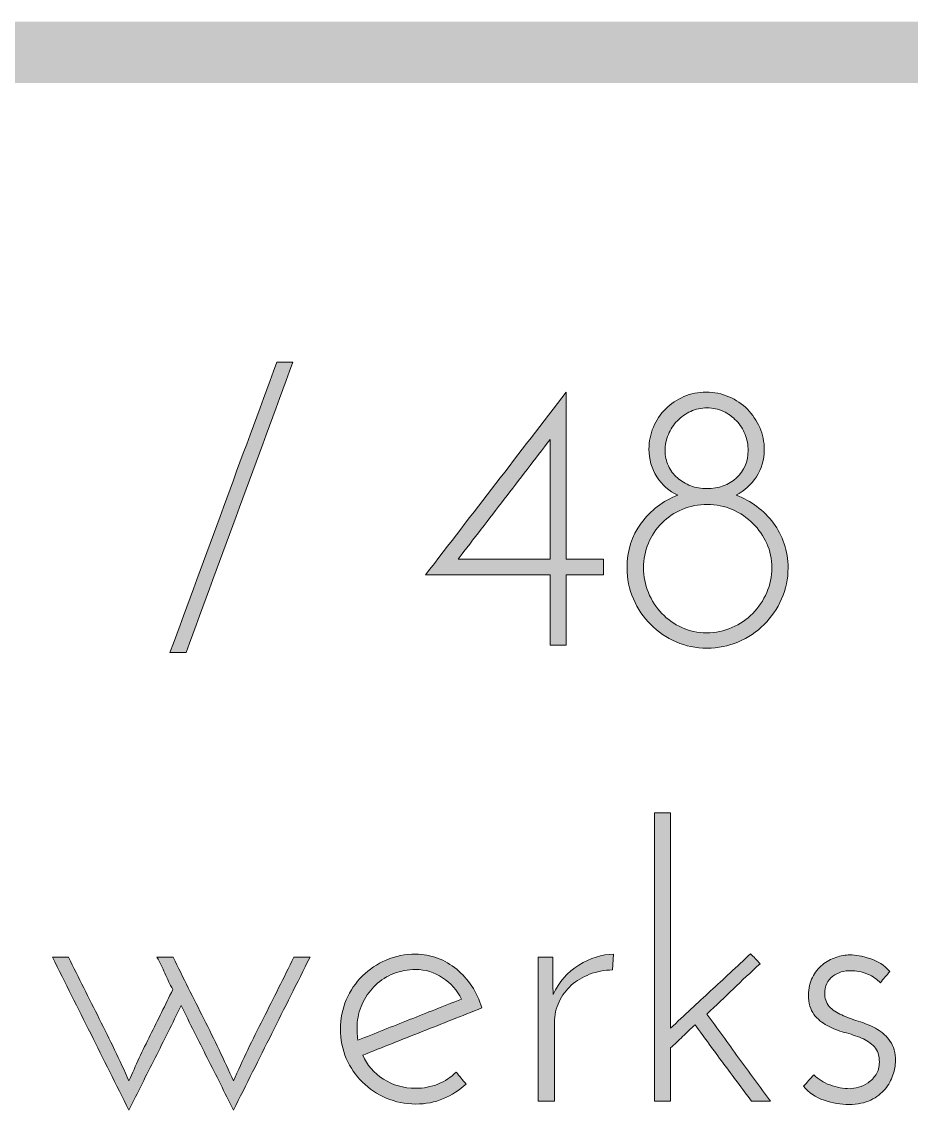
# Model space of a CAD drawing. Header units: centimetres. Extents: x -147 to 196535, y -264 to 83836.
# Drawn here: x 192353 to 193261, y 779 to 1890 of the extents above; entities that cross this region are included whole.
import ezdxf

# ---------------------------------------------------------------- set-up
doc = ezdxf.new("R2010")
doc.units = ezdxf.units.CM
doc.header["$LTSCALE"] = 20
doc.layers.add('VBW.LAYOUT', color=3, linetype='Continuous')

# ---------------------------------------------------------------- blocks, each defined once
blk = doc.blocks.new('logo')
at = {"true_color": 0xb3c3ce}
h = blk.add_hatch(color=9, dxfattribs=at)
h.dxf.hatch_style = 2
h.paths.add_polyline_path([(-606.8, 1591.7), (-5179.8, 1591.7), (-5179.8, 1654.4), (-606.8, 1654.4)])
at = {"true_color": 0x1c1c1b}
h = blk.add_hatch(color=250, dxfattribs=at)
h.dxf.hatch_style = 2
edge = h.paths.add_edge_path()
edge.add_spline(control_points=[(-3531.1, 1010.3), (-3512.8, 1060), (-3494.6, 1109.4), (-3476.6, 1158.5), (-3458.5, 1207.6), (-3440.3, 1257), (-3422, 1306.8), (-3422, 1306.8), (-3405.5, 1306.8), (-3405.5, 1306.8), (-3423.8, 1257), (-3442, 1207.6), (-3460.1, 1158.5), (-3478.1, 1109.4), (-3496.3, 1060), (-3514.7, 1010.3), (-3514.7, 1010.3), (-3531.1, 1010.3), (-3531.1, 1010.3)], knot_values=[0, 0, 0, 0, 1, 1, 1, 2, 2, 2, 3, 3, 3, 4, 4, 4, 5, 5, 5, 6, 6, 6, 6], degree=3, periodic=0)
h = blk.add_hatch(color=250, dxfattribs=at)
h.dxf.hatch_style = 2
edge = h.paths.add_edge_path()
edge.add_spline(control_points=[(-3270.1, 1089.6), (-3246, 1120.8), (-3222, 1151.9), (-3198.2, 1182.9), (-3174.4, 1213.9), (-3150.4, 1245), (-3126.3, 1276.1), (-3126.3, 1276.1), (-3126.3, 1105.7), (-3126.3, 1105.7), (-3126.3, 1105.7), (-3088.3, 1105.7), (-3088.3, 1105.7), (-3088.3, 1105.7), (-3088.3, 1089.6), (-3088.3, 1089.6), (-3088.3, 1089.6), (-3126.3, 1089.6), (-3126.3, 1089.6), (-3126.3, 1089.6), (-3126.3, 1017.8), (-3126.3, 1017.8), (-3126.3, 1017.8), (-3142.8, 1017.8), (-3142.8, 1017.8), (-3142.8, 1017.8), (-3142.8, 1089.6), (-3142.8, 1089.6), (-3142.8, 1089.6), (-3270.1, 1089.6), (-3270.1, 1089.6)], knot_values=[0, 0, 0, 0, 1, 1, 1, 2, 2, 2, 3, 3, 3, 4, 4, 4, 5, 5, 5, 6, 6, 6, 7, 7, 7, 8, 8, 8, 9, 9, 9, 10, 10, 10, 10], degree=3, periodic=0)
edge = h.paths.add_edge_path()
edge.add_spline(control_points=[(-3142.8, 1227.8), (-3158.5, 1207.4), (-3174.2, 1187.1), (-3189.7, 1166.8), (-3205.3, 1146.5), (-3221, 1126.1), (-3236.7, 1105.7), (-3236.7, 1105.7), (-3142.8, 1105.7), (-3142.8, 1105.7), (-3142.8, 1105.7), (-3142.8, 1227.8), (-3142.8, 1227.8)], knot_values=[0, 0, 0, 0, 1, 1, 1, 2, 2, 2, 3, 3, 3, 4, 4, 4, 4], degree=3, periodic=0)
h = blk.add_hatch(color=250, dxfattribs=at)
h.dxf.hatch_style = 2
edge = h.paths.add_edge_path()
edge.add_spline(control_points=[(-3064.3, 1096.7), (-3064.3, 1114), (-3059.5, 1129.2), (-3049.8, 1142.4), (-3040.1, 1155.6), (-3027.6, 1165.2), (-3012.5, 1170.9), (-3021.4, 1175.1), (-3028.5, 1181.4), (-3033.9, 1189.7), (-3039.2, 1198.1), (-3041.9, 1207.5), (-3041.9, 1218), (-3041.9, 1225.9), (-3040.4, 1233.3), (-3037.4, 1240.4), (-3034.4, 1247.5), (-3030.2, 1253.7), (-3024.8, 1259.1), (-3019.5, 1264.4), (-3013.3, 1268.6), (-3006.2, 1271.6), (-2999.1, 1274.6), (-2991.5, 1276.1), (-2983.4, 1276.1), (-2975.3, 1276.1), (-2967.6, 1274.6), (-2960.2, 1271.4), (-2952.9, 1268.3), (-2946.6, 1264), (-2941.4, 1258.7), (-2936.2, 1253.3), (-2932, 1247.1), (-2928.8, 1240), (-2925.7, 1232.9), (-2924.1, 1225.3), (-2924.1, 1217.2), (-2924.1, 1207), (-2926.8, 1197.9), (-2932.2, 1189.7), (-2937.5, 1181.6), (-2944.4, 1175.4), (-2952.8, 1170.9), (-2945.2, 1168), (-2938.1, 1164.2), (-2931.6, 1159.3), (-2925.1, 1154.5), (-2919.4, 1148.8), (-2914.7, 1142.4), (-2910, 1136), (-2906.3, 1128.9), (-2903.7, 1121.2), (-2901.1, 1113.5), (-2899.8, 1105.3), (-2899.8, 1096.7), (-2899.8, 1085.4), (-2902, 1074.8), (-2906.4, 1064.9), (-2910.9, 1054.9), (-2916.9, 1046.2), (-2924.3, 1038.8), (-2931.8, 1031.3), (-2940.5, 1025.4), (-2950.6, 1021.1), (-2960.7, 1016.8), (-2971.4, 1014.6), (-2982.6, 1014.6), (-2993.9, 1014.6), (-3004.4, 1016.8), (-3014.2, 1021.1), (-3024, 1025.4), (-3032.7, 1031.3), (-3040.1, 1038.8), (-3047.6, 1046.2), (-3053.5, 1054.9), (-3057.8, 1064.9), (-3062.1, 1074.8), (-3064.3, 1085.4), (-3064.3, 1096.7)], knot_values=[0, 0, 0, 0, 1, 1, 1, 2, 2, 2, 3, 3, 3, 4, 4, 4, 5, 5, 5, 6, 6, 6, 7, 7, 7, 8, 8, 8, 9, 9, 9, 10, 10, 10, 11, 11, 11, 12, 12, 12, 13, 13, 13, 14, 14, 14, 15, 15, 15, 16, 16, 16, 17, 17, 17, 18, 18, 18, 19, 19, 19, 20, 20, 20, 21, 21, 21, 22, 22, 22, 23, 23, 23, 24, 24, 24, 25, 25, 25, 26, 26, 26, 26], degree=3, periodic=0)
edge = h.paths.add_edge_path()
edge.add_spline(control_points=[(-3047.4, 1096.7), (-3047.4, 1087.8), (-3045.8, 1079.4), (-3042.5, 1071.4), (-3039.2, 1063.4), (-3034.7, 1056.3), (-3028.7, 1050.2), (-3022.9, 1044), (-3016.1, 1039.2), (-3008.3, 1035.7), (-3000.6, 1032.1), (-2992.2, 1030.3), (-2983, 1030.3), (-2973.9, 1030.3), (-2965.2, 1032.1), (-2957.1, 1035.7), (-2949, 1039.2), (-2941.9, 1044), (-2935.9, 1050.2), (-2929.9, 1056.3), (-2925.1, 1063.4), (-2921.6, 1071.4), (-2918, 1079.4), (-2916.3, 1087.8), (-2916.3, 1096.7), (-2916.3, 1105.6), (-2918, 1113.9), (-2921.6, 1121.6), (-2925.1, 1129.3), (-2929.8, 1136.1), (-2935.7, 1142), (-2941.6, 1147.9), (-2948.6, 1152.7), (-2956.7, 1156.2), (-2964.8, 1159.7), (-2973.3, 1161.5), (-2982.2, 1161.5), (-2991.4, 1161.5), (-3000, 1159.8), (-3008, 1156.4), (-3015.9, 1153), (-3022.9, 1148.3), (-3028.7, 1142.4), (-3034.7, 1136.5), (-3039.2, 1129.7), (-3042.5, 1121.8), (-3045.8, 1114), (-3047.4, 1105.6), (-3047.4, 1096.7)], knot_values=[0, 0, 0, 0, 1, 1, 1, 2, 2, 2, 3, 3, 3, 4, 4, 4, 5, 5, 5, 6, 6, 6, 7, 7, 7, 8, 8, 8, 9, 9, 9, 10, 10, 10, 11, 11, 11, 12, 12, 12, 13, 13, 13, 14, 14, 14, 15, 15, 15, 16, 16, 16, 16], degree=3, periodic=0)
edge = h.paths.add_edge_path()
edge.add_spline(control_points=[(-3025.4, 1216.4), (-3025.4, 1211), (-3024.3, 1205.8), (-3022.1, 1200.9), (-3019.9, 1196.1), (-3016.8, 1192), (-3012.9, 1188.6), (-3008.9, 1185.2), (-3004.4, 1182.5), (-2999.3, 1180.5), (-2994.2, 1178.6), (-2988.6, 1177.6), (-2982.6, 1177.6), (-2970.6, 1177.6), (-2960.6, 1181.2), (-2952.6, 1188.6), (-2944.6, 1195.9), (-2940.6, 1205.2), (-2940.6, 1216.4), (-2940.6, 1222.2), (-2941.7, 1227.7), (-2943.7, 1232.9), (-2945.8, 1238.2), (-2948.8, 1242.8), (-2952.6, 1246.9), (-2956.4, 1250.9), (-2960.8, 1254.1), (-2965.9, 1256.5), (-2971, 1258.8), (-2976.6, 1260), (-2982.6, 1260), (-2988.6, 1260), (-2994.2, 1258.8), (-2999.3, 1256.5), (-3004.4, 1254.1), (-3008.9, 1250.9), (-3012.9, 1246.9), (-3016.8, 1242.8), (-3019.9, 1238.2), (-3022.1, 1232.9), (-3024.3, 1227.7), (-3025.4, 1222.2), (-3025.4, 1216.4)], knot_values=[0, 0, 0, 0, 1, 1, 1, 2, 2, 2, 3, 3, 3, 4, 4, 4, 5, 5, 5, 6, 6, 6, 7, 7, 7, 8, 8, 8, 9, 9, 9, 10, 10, 10, 11, 11, 11, 12, 12, 12, 13, 13, 13, 14, 14, 14, 14], degree=3, periodic=0)
h = blk.add_hatch(color=250, dxfattribs=at)
h.dxf.hatch_style = 2
edge = h.paths.add_edge_path()
edge.add_spline(control_points=[(-2938.2, 702.6), (-2936.6, 701.1), (-2935, 699.4), (-2933.3, 697.7), (-2931.6, 696), (-2929.9, 694.2), (-2928.4, 692.4), (-2938, 683.5), (-2947.2, 675), (-2955.7, 666.7), (-2964.2, 658.5), (-2973.2, 649.9), (-2982.9, 641), (-2971.9, 626.1), (-2961.1, 611.2), (-2950.4, 596.4), (-2939.6, 581.6), (-2928.8, 566.8), (-2917.8, 551.9), (-2917.8, 551.9), (-2937, 551.9), (-2937, 551.9), (-2946.7, 564.9), (-2956.4, 578), (-2966.1, 590.9), (-2975.7, 603.9), (-2985.3, 616.9), (-2994.7, 630), (-2999.2, 626.1), (-3003.4, 622.1), (-3007.5, 618), (-3011.6, 613.9), (-3015.7, 610.1), (-3019.8, 606.4), (-3019.8, 606.4), (-3019.8, 551.9), (-3019.8, 551.9), (-3019.8, 551.9), (-3036.3, 551.9), (-3036.3, 551.9), (-3036.3, 551.9), (-3036.3, 846.4), (-3036.3, 846.4), (-3036.3, 846.4), (-3019.8, 846.4), (-3019.8, 846.4), (-3019.8, 846.4), (-3019.8, 626.5), (-3019.8, 626.5), (-3005.7, 639.8), (-2992.1, 652.5), (-2979, 664.6), (-2965.9, 676.6), (-2952.3, 689.3), (-2938.2, 702.6)], knot_values=[0, 0, 0, 0, 1, 1, 1, 2, 2, 2, 3, 3, 3, 4, 4, 4, 5, 5, 5, 6, 6, 6, 7, 7, 7, 8, 8, 8, 9, 9, 9, 10, 10, 10, 11, 11, 11, 12, 12, 12, 13, 13, 13, 14, 14, 14, 15, 15, 15, 16, 16, 16, 17, 17, 17, 18, 18, 18, 18], degree=3, periodic=0)
h = blk.add_hatch(color=250, dxfattribs=at)
h.dxf.hatch_style = 2
edge = h.paths.add_edge_path()
edge.add_spline(control_points=[(-3212.6, 647.3), (-3233, 639.1), (-3253.3, 631.1), (-3273.5, 623.1), (-3293.7, 615.1), (-3313.9, 607.1), (-3334.3, 599), (-3329.9, 589), (-3322.8, 580.9), (-3313.1, 574.6), (-3303.5, 568.3), (-3292.5, 565.2), (-3280.2, 565.2), (-3272, 565.2), (-3264.5, 566.6), (-3257.4, 569.5), (-3250.3, 572.4), (-3244.2, 576.5), (-3238.9, 581.7), (-3237.1, 579.6), (-3235.4, 577.6), (-3233.8, 575.6), (-3232.2, 573.6), (-3230.6, 571.6), (-3228.7, 569.5), (-3235.5, 563.3), (-3243.2, 558.3), (-3251.9, 554.6), (-3260.5, 550.9), (-3269.9, 549.1), (-3280.2, 549.1), (-3290.9, 549.1), (-3300.9, 551.2), (-3310.2, 555.2), (-3319.5, 559.3), (-3327.6, 564.7), (-3334.6, 571.5), (-3341.5, 578.3), (-3347, 586.4), (-3351, 595.6), (-3355.1, 604.9), (-3357.1, 614.9), (-3357.1, 625.7), (-3357.1, 636.2), (-3355.1, 646.1), (-3351, 655.5), (-3347, 665), (-3341.5, 673), (-3334.6, 679.9), (-3327.6, 686.7), (-3319.5, 692.1), (-3310.2, 696.2), (-3300.9, 700.2), (-3290.9, 702.2), (-3280.2, 702.2), (-3272.3, 702.2), (-3264.9, 700.9), (-3257.8, 698.1), (-3250.7, 695.4), (-3244.2, 691.6), (-3238.3, 686.7), (-3232.5, 681.9), (-3227.3, 676.1), (-3222.8, 669.5), (-3218.4, 662.8), (-3215, 655.4), (-3212.6, 647.3)], knot_values=[0, 0, 0, 0, 1, 1, 1, 2, 2, 2, 3, 3, 3, 4, 4, 4, 5, 5, 5, 6, 6, 6, 7, 7, 7, 8, 8, 8, 9, 9, 9, 10, 10, 10, 11, 11, 11, 12, 12, 12, 13, 13, 13, 14, 14, 14, 15, 15, 15, 16, 16, 16, 17, 17, 17, 18, 18, 18, 19, 19, 19, 20, 20, 20, 21, 21, 21, 22, 22, 22, 22], degree=3, periodic=0)
edge = h.paths.add_edge_path()
edge.add_spline(control_points=[(-3280.2, 686.5), (-3288, 686.5), (-3295.5, 685.2), (-3302.5, 682.4), (-3309.6, 679.7), (-3315.8, 675.8), (-3321, 670.8), (-3326.2, 665.8), (-3330.5, 660.1), (-3333.8, 653.6), (-3337, 647), (-3339.1, 639.9), (-3339.8, 632.3), (-3340.1, 629.2), (-3340.2, 626.1), (-3340, 623.1), (-3339.9, 620.1), (-3339.6, 617.2), (-3339.1, 614.3), (-3321.5, 621.3), (-3304, 628.4), (-3286.4, 635.3), (-3268.9, 642.2), (-3251.2, 649.2), (-3233.4, 656.3), (-3237.9, 665.2), (-3244.3, 672.5), (-3252.7, 678.1), (-3261, 683.7), (-3270.2, 686.5), (-3280.2, 686.5)], knot_values=[0, 0, 0, 0, 1, 1, 1, 2, 2, 2, 3, 3, 3, 4, 4, 4, 5, 5, 5, 6, 6, 6, 7, 7, 7, 8, 8, 8, 9, 9, 9, 10, 10, 10, 10], degree=3, periodic=0)
h = blk.add_hatch(color=250, dxfattribs=at)
h.dxf.hatch_style = 2
edge = h.paths.add_edge_path()
edge.add_spline(control_points=[(-3079.1, 686.1), (-3087.5, 685.9), (-3095.3, 684.4), (-3102.5, 681.6), (-3109.7, 678.9), (-3115.9, 675.1), (-3121.2, 670.4), (-3126.4, 665.7), (-3130.6, 660.1), (-3133.7, 653.6), (-3136.8, 647), (-3138.4, 639.9), (-3138.4, 632.3), (-3138.4, 632.3), (-3138.4, 551.9), (-3138.4, 551.9), (-3138.4, 551.9), (-3154.9, 551.9), (-3154.9, 551.9), (-3154.9, 551.9), (-3154.9, 699.1), (-3154.9, 699.1), (-3154.9, 699.1), (-3140, 699.1), (-3140, 699.1), (-3140, 699.1), (-3140, 685.3), (-3140, 685.3), (-3140, 680.9), (-3140, 676.8), (-3140, 673.2), (-3140, 669.5), (-3139.9, 665.5), (-3139.6, 661), (-3133.9, 673.8), (-3125.1, 683.9), (-3113.5, 691), (-3101.9, 698.2), (-3090, 702), (-3078, 702.2), (-3078, 702.2), (-3079.1, 686.1), (-3079.1, 686.1)], knot_values=[0, 0, 0, 0, 1, 1, 1, 2, 2, 2, 3, 3, 3, 4, 4, 4, 5, 5, 5, 6, 6, 6, 7, 7, 7, 8, 8, 8, 9, 9, 9, 10, 10, 10, 11, 11, 11, 12, 12, 12, 13, 13, 13, 14, 14, 14, 14], degree=3, periodic=0)
h = blk.add_hatch(color=250, dxfattribs=at)
h.dxf.hatch_style = 2
edge = h.paths.add_edge_path()
edge.add_spline(control_points=[(-2796, 684.6), (-2797.6, 682.5), (-2799.2, 680.5), (-2800.9, 678.7), (-2802.6, 676.8), (-2804.1, 674.9), (-2805.4, 672.8), (-2808.6, 676.4), (-2813, 679.5), (-2818.8, 681.8), (-2824.6, 684.2), (-2830.3, 685.3), (-2836.1, 685.3), (-2839.2, 685.3), (-2842.4, 684.9), (-2845.5, 684), (-2848.6, 683.1), (-2851.5, 681.6), (-2854.1, 679.7), (-2856.8, 677.7), (-2858.8, 675.2), (-2860.2, 672.2), (-2861.7, 669.2), (-2862.4, 665.5), (-2862.4, 661), (-2862.1, 655.3), (-2860.2, 650.7), (-2856.5, 647.5), (-2852.8, 644.2), (-2848.4, 641.4), (-2843.1, 639.2), (-2837.9, 637), (-2832.1, 634.9), (-2825.9, 633), (-2819.6, 631), (-2813.8, 628.4), (-2808.6, 625.3), (-2803.3, 622.1), (-2799, 618.1), (-2795.4, 613.1), (-2791.9, 608.1), (-2790.1, 601.4), (-2790.1, 593.1), (-2790.1, 588.6), (-2791, 583.9), (-2792.7, 578.8), (-2794.4, 573.6), (-2797.1, 568.9), (-2800.7, 564.4), (-2804.4, 560), (-2809.3, 556.2), (-2815.3, 553.2), (-2821.3, 550.2), (-2828.8, 548.7), (-2837.7, 548.7), (-2845.8, 548.7), (-2854.2, 550.2), (-2863, 553), (-2871.7, 555.9), (-2878.7, 560.6), (-2884, 567.2), (-2882.2, 569.3), (-2880.4, 571.2), (-2878.9, 573.1), (-2877.3, 574.9), (-2875.5, 576.9), (-2873.4, 579), (-2869.2, 574.5), (-2863.7, 571), (-2856.9, 568.6), (-2850.1, 566.1), (-2843.3, 564.8), (-2836.5, 564.8), (-2834.1, 564.8), (-2831.2, 565.3), (-2827.8, 566.2), (-2824.4, 567.1), (-2821.1, 568.7), (-2818, 570.9), (-2814.9, 573.1), (-2812.2, 575.9), (-2810, 579.3), (-2807.8, 582.7), (-2806.6, 586.9), (-2806.6, 591.9), (-2806.6, 598.7), (-2808.3, 603.9), (-2811.7, 607.6), (-2815.1, 611.3), (-2819.5, 614.2), (-2824.9, 616.4), (-2830.3, 618.7), (-2836.1, 620.6), (-2842.4, 622.3), (-2848.6, 624), (-2854.5, 626.3), (-2859.8, 629.2), (-2865.2, 632.1), (-2869.7, 635.9), (-2873.4, 640.6), (-2877, 645.3), (-2878.9, 652), (-2878.9, 660.6), (-2878.9, 667.4), (-2877.6, 673.4), (-2874.9, 678.5), (-2872.3, 683.6), (-2868.9, 687.8), (-2864.8, 691.3), (-2860.6, 694.6), (-2856, 697.2), (-2851, 698.9), (-2846, 700.6), (-2841.2, 701.4), (-2836.5, 701.4), (-2831, 701.4), (-2824.2, 700.2), (-2816.2, 697.7), (-2808.3, 695.2), (-2801.5, 690.9), (-2796, 684.6)], knot_values=[0, 0, 0, 0, 1, 1, 1, 2, 2, 2, 3, 3, 3, 4, 4, 4, 5, 5, 5, 6, 6, 6, 7, 7, 7, 8, 8, 8, 9, 9, 9, 10, 10, 10, 11, 11, 11, 12, 12, 12, 13, 13, 13, 14, 14, 14, 15, 15, 15, 16, 16, 16, 17, 17, 17, 18, 18, 18, 19, 19, 19, 20, 20, 20, 21, 21, 21, 22, 22, 22, 23, 23, 23, 24, 24, 24, 25, 25, 25, 26, 26, 26, 27, 27, 27, 28, 28, 28, 29, 29, 29, 30, 30, 30, 31, 31, 31, 32, 32, 32, 33, 33, 33, 34, 34, 34, 35, 35, 35, 36, 36, 36, 37, 37, 37, 38, 38, 38, 39, 39, 39, 40, 40, 40, 40], degree=3, periodic=0)
h = blk.add_hatch(color=250, dxfattribs=at)
h.dxf.hatch_style = 2
edge = h.paths.add_edge_path()
edge.add_spline(control_points=[(-3528.3, 666.1), (-3531.2, 671.6), (-3533.9, 677.1), (-3536.3, 682.6), (-3538.8, 688.1), (-3541.5, 693.6), (-3544.4, 699.1), (-3544.4, 699.1), (-3527.9, 699.1), (-3527.9, 699.1), (-3517.7, 678.2), (-3507.2, 657.2), (-3496.5, 636.1), (-3485.8, 615), (-3475.7, 593.9), (-3466.3, 572.7), (-3456.8, 593.9), (-3446.8, 615), (-3436, 636.1), (-3425.3, 657.2), (-3414.8, 678.2), (-3404.6, 699.1), (-3404.6, 699.1), (-3388.1, 699.1), (-3388.1, 699.1), (-3401.2, 672.9), (-3414.2, 646.9), (-3427.2, 621), (-3440.1, 595), (-3453.2, 569), (-3466.3, 542.8), (-3475.2, 560.9), (-3484.1, 578.7), (-3493, 596.2), (-3501.9, 613.8), (-3510.8, 631.6), (-3519.7, 649.6), (-3528.6, 631.6), (-3537.4, 613.8), (-3546.3, 596.2), (-3555.2, 578.7), (-3564.1, 560.9), (-3573, 542.8), (-3586.1, 569), (-3599.2, 595), (-3612.1, 621), (-3625.1, 646.9), (-3638.1, 672.9), (-3651.2, 699.1), (-3651.2, 699.1), (-3634.7, 699.1), (-3634.7, 699.1), (-3624.5, 678.2), (-3614, 657.2), (-3603.3, 636.1), (-3592.6, 615), (-3582.5, 593.9), (-3573, 572.7), (-3566.2, 588.4), (-3559, 603.9), (-3551.3, 619.4), (-3543.5, 634.8), (-3535.9, 650.4), (-3528.3, 666.1)], knot_values=[0, 0, 0, 0, 1, 1, 1, 2, 2, 2, 3, 3, 3, 4, 4, 4, 5, 5, 5, 6, 6, 6, 7, 7, 7, 8, 8, 8, 9, 9, 9, 10, 10, 10, 11, 11, 11, 12, 12, 12, 13, 13, 13, 14, 14, 14, 15, 15, 15, 16, 16, 16, 17, 17, 17, 18, 18, 18, 19, 19, 19, 20, 20, 20, 21, 21, 21, 21], degree=3, periodic=0)
at = {"lineweight": 0}
for points, knots in [([(-3531.1, 1010.3), (-3512.8, 1060), (-3494.6, 1109.4), (-3476.6, 1158.5), (-3458.5, 1207.6), (-3440.3, 1257), (-3422, 1306.8), (-3422, 1306.8), (-3405.5, 1306.8), (-3405.5, 1306.8), (-3423.8, 1257), (-3442, 1207.6), (-3460.1, 1158.5), (-3478.1, 1109.4), (-3496.3, 1060), (-3514.7, 1010.3), (-3514.7, 1010.3), (-3531.1, 1010.3), (-3531.1, 1010.3)], [0, 0, 0, 0, 1, 1, 1, 2, 2, 2, 3, 3, 3, 4, 4, 4, 5, 5, 5, 6, 6, 6, 6]), ([(-3270.1, 1089.6), (-3246, 1120.8), (-3222, 1151.9), (-3198.2, 1182.9), (-3174.4, 1213.9), (-3150.4, 1245), (-3126.3, 1276.1), (-3126.3, 1276.1), (-3126.3, 1105.7), (-3126.3, 1105.7), (-3126.3, 1105.7), (-3088.3, 1105.7), (-3088.3, 1105.7), (-3088.3, 1105.7), (-3088.3, 1089.6), (-3088.3, 1089.6), (-3088.3, 1089.6), (-3126.3, 1089.6), (-3126.3, 1089.6), (-3126.3, 1089.6), (-3126.3, 1017.8), (-3126.3, 1017.8), (-3126.3, 1017.8), (-3142.8, 1017.8), (-3142.8, 1017.8), (-3142.8, 1017.8), (-3142.8, 1089.6), (-3142.8, 1089.6), (-3142.8, 1089.6), (-3270.1, 1089.6), (-3270.1, 1089.6)], [0, 0, 0, 0, 1, 1, 1, 2, 2, 2, 3, 3, 3, 4, 4, 4, 5, 5, 5, 6, 6, 6, 7, 7, 7, 8, 8, 8, 9, 9, 9, 10, 10, 10, 10]), ([(-3064.3, 1096.7), (-3064.3, 1114), (-3059.5, 1129.2), (-3049.8, 1142.4), (-3040.1, 1155.6), (-3027.6, 1165.2), (-3012.5, 1170.9), (-3021.4, 1175.1), (-3028.5, 1181.4), (-3033.9, 1189.7), (-3039.2, 1198.1), (-3041.9, 1207.5), (-3041.9, 1218), (-3041.9, 1225.9), (-3040.4, 1233.3), (-3037.4, 1240.4), (-3034.4, 1247.5), (-3030.2, 1253.7), (-3024.8, 1259.1), (-3019.5, 1264.4), (-3013.3, 1268.6), (-3006.2, 1271.6), (-2999.1, 1274.6), (-2991.5, 1276.1), (-2983.4, 1276.1), (-2975.3, 1276.1), (-2967.6, 1274.6), (-2960.2, 1271.4), (-2952.9, 1268.3), (-2946.6, 1264), (-2941.4, 1258.7), (-2936.2, 1253.3), (-2932, 1247.1), (-2928.8, 1240), (-2925.7, 1232.9), (-2924.1, 1225.3), (-2924.1, 1217.2), (-2924.1, 1207), (-2926.8, 1197.9), (-2932.2, 1189.7), (-2937.5, 1181.6), (-2944.4, 1175.4), (-2952.8, 1170.9), (-2945.2, 1168), (-2938.1, 1164.2), (-2931.6, 1159.3), (-2925.1, 1154.5), (-2919.4, 1148.8), (-2914.7, 1142.4), (-2910, 1136), (-2906.3, 1128.9), (-2903.7, 1121.2), (-2901.1, 1113.5), (-2899.8, 1105.3), (-2899.8, 1096.7), (-2899.8, 1085.4), (-2902, 1074.8), (-2906.4, 1064.9), (-2910.9, 1054.9), (-2916.9, 1046.2), (-2924.3, 1038.8), (-2931.8, 1031.3), (-2940.5, 1025.4), (-2950.6, 1021.1), (-2960.7, 1016.8), (-2971.4, 1014.6), (-2982.6, 1014.6), (-2993.9, 1014.6), (-3004.4, 1016.8), (-3014.2, 1021.1), (-3024, 1025.4), (-3032.7, 1031.3), (-3040.1, 1038.8), (-3047.6, 1046.2), (-3053.5, 1054.9), (-3057.8, 1064.9), (-3062.1, 1074.8), (-3064.3, 1085.4), (-3064.3, 1096.7)], [0, 0, 0, 0, 1, 1, 1, 2, 2, 2, 3, 3, 3, 4, 4, 4, 5, 5, 5, 6, 6, 6, 7, 7, 7, 8, 8, 8, 9, 9, 9, 10, 10, 10, 11, 11, 11, 12, 12, 12, 13, 13, 13, 14, 14, 14, 15, 15, 15, 16, 16, 16, 17, 17, 17, 18, 18, 18, 19, 19, 19, 20, 20, 20, 21, 21, 21, 22, 22, 22, 23, 23, 23, 24, 24, 24, 25, 25, 25, 26, 26, 26, 26]), ([(-3025.4, 1216.4), (-3025.4, 1211), (-3024.3, 1205.8), (-3022.1, 1200.9), (-3019.9, 1196.1), (-3016.8, 1192), (-3012.9, 1188.6), (-3008.9, 1185.2), (-3004.4, 1182.5), (-2999.3, 1180.5), (-2994.2, 1178.6), (-2988.6, 1177.6), (-2982.6, 1177.6), (-2970.6, 1177.6), (-2960.6, 1181.2), (-2952.6, 1188.6), (-2944.6, 1195.9), (-2940.6, 1205.2), (-2940.6, 1216.4), (-2940.6, 1222.2), (-2941.7, 1227.7), (-2943.7, 1232.9), (-2945.8, 1238.2), (-2948.8, 1242.8), (-2952.6, 1246.9), (-2956.4, 1250.9), (-2960.8, 1254.1), (-2965.9, 1256.5), (-2971, 1258.8), (-2976.6, 1260), (-2982.6, 1260), (-2988.6, 1260), (-2994.2, 1258.8), (-2999.3, 1256.5), (-3004.4, 1254.1), (-3008.9, 1250.9), (-3012.9, 1246.9), (-3016.8, 1242.8), (-3019.9, 1238.2), (-3022.1, 1232.9), (-3024.3, 1227.7), (-3025.4, 1222.2), (-3025.4, 1216.4)], [0, 0, 0, 0, 1, 1, 1, 2, 2, 2, 3, 3, 3, 4, 4, 4, 5, 5, 5, 6, 6, 6, 7, 7, 7, 8, 8, 8, 9, 9, 9, 10, 10, 10, 11, 11, 11, 12, 12, 12, 13, 13, 13, 14, 14, 14, 14]), ([(-3142.8, 1227.8), (-3158.5, 1207.4), (-3174.2, 1187.1), (-3189.7, 1166.8), (-3205.3, 1146.5), (-3221, 1126.1), (-3236.7, 1105.7), (-3236.7, 1105.7), (-3142.8, 1105.7), (-3142.8, 1105.7), (-3142.8, 1105.7), (-3142.8, 1227.8), (-3142.8, 1227.8)], [0, 0, 0, 0, 1, 1, 1, 2, 2, 2, 3, 3, 3, 4, 4, 4, 4]), ([(-3047.4, 1096.7), (-3047.4, 1087.8), (-3045.8, 1079.4), (-3042.5, 1071.4), (-3039.2, 1063.4), (-3034.7, 1056.3), (-3028.7, 1050.2), (-3022.9, 1044), (-3016.1, 1039.2), (-3008.3, 1035.7), (-3000.6, 1032.1), (-2992.2, 1030.3), (-2983, 1030.3), (-2973.9, 1030.3), (-2965.2, 1032.1), (-2957.1, 1035.7), (-2949, 1039.2), (-2941.9, 1044), (-2935.9, 1050.2), (-2929.9, 1056.3), (-2925.1, 1063.4), (-2921.6, 1071.4), (-2918, 1079.4), (-2916.3, 1087.8), (-2916.3, 1096.7), (-2916.3, 1105.6), (-2918, 1113.9), (-2921.6, 1121.6), (-2925.1, 1129.3), (-2929.8, 1136.1), (-2935.7, 1142), (-2941.6, 1147.9), (-2948.6, 1152.7), (-2956.7, 1156.2), (-2964.8, 1159.7), (-2973.3, 1161.5), (-2982.2, 1161.5), (-2991.4, 1161.5), (-3000, 1159.8), (-3008, 1156.4), (-3015.9, 1153), (-3022.9, 1148.3), (-3028.7, 1142.4), (-3034.7, 1136.5), (-3039.2, 1129.7), (-3042.5, 1121.8), (-3045.8, 1114), (-3047.4, 1105.6), (-3047.4, 1096.7)], [0, 0, 0, 0, 1, 1, 1, 2, 2, 2, 3, 3, 3, 4, 4, 4, 5, 5, 5, 6, 6, 6, 7, 7, 7, 8, 8, 8, 9, 9, 9, 10, 10, 10, 11, 11, 11, 12, 12, 12, 13, 13, 13, 14, 14, 14, 15, 15, 15, 16, 16, 16, 16]), ([(-2938.2, 702.6), (-2936.6, 701.1), (-2935, 699.4), (-2933.3, 697.7), (-2931.6, 696), (-2929.9, 694.2), (-2928.4, 692.4), (-2938, 683.5), (-2947.2, 675), (-2955.7, 666.7), (-2964.2, 658.5), (-2973.2, 649.9), (-2982.9, 641), (-2971.9, 626.1), (-2961.1, 611.2), (-2950.4, 596.4), (-2939.6, 581.6), (-2928.8, 566.8), (-2917.8, 551.9), (-2917.8, 551.9), (-2937, 551.9), (-2937, 551.9), (-2946.7, 564.9), (-2956.4, 578), (-2966.1, 590.9), (-2975.7, 603.9), (-2985.3, 616.9), (-2994.7, 630), (-2999.2, 626.1), (-3003.4, 622.1), (-3007.5, 618), (-3011.6, 613.9), (-3015.7, 610.1), (-3019.8, 606.4), (-3019.8, 606.4), (-3019.8, 551.9), (-3019.8, 551.9), (-3019.8, 551.9), (-3036.3, 551.9), (-3036.3, 551.9), (-3036.3, 551.9), (-3036.3, 846.4), (-3036.3, 846.4), (-3036.3, 846.4), (-3019.8, 846.4), (-3019.8, 846.4), (-3019.8, 846.4), (-3019.8, 626.5), (-3019.8, 626.5), (-3005.7, 639.8), (-2992.1, 652.5), (-2979, 664.6), (-2965.9, 676.6), (-2952.3, 689.3), (-2938.2, 702.6)], [0, 0, 0, 0, 1, 1, 1, 2, 2, 2, 3, 3, 3, 4, 4, 4, 5, 5, 5, 6, 6, 6, 7, 7, 7, 8, 8, 8, 9, 9, 9, 10, 10, 10, 11, 11, 11, 12, 12, 12, 13, 13, 13, 14, 14, 14, 15, 15, 15, 16, 16, 16, 17, 17, 17, 18, 18, 18, 18]), ([(-3212.6, 647.3), (-3233, 639.1), (-3253.3, 631.1), (-3273.5, 623.1), (-3293.7, 615.1), (-3313.9, 607.1), (-3334.3, 599), (-3329.9, 589), (-3322.8, 580.9), (-3313.1, 574.6), (-3303.5, 568.3), (-3292.5, 565.2), (-3280.2, 565.2), (-3272, 565.2), (-3264.5, 566.6), (-3257.4, 569.5), (-3250.3, 572.4), (-3244.2, 576.5), (-3238.9, 581.7), (-3237.1, 579.6), (-3235.4, 577.6), (-3233.8, 575.6), (-3232.2, 573.6), (-3230.6, 571.6), (-3228.7, 569.5), (-3235.5, 563.3), (-3243.2, 558.3), (-3251.9, 554.6), (-3260.5, 550.9), (-3269.9, 549.1), (-3280.2, 549.1), (-3290.9, 549.1), (-3300.9, 551.2), (-3310.2, 555.2), (-3319.5, 559.3), (-3327.6, 564.7), (-3334.6, 571.5), (-3341.5, 578.3), (-3347, 586.4), (-3351, 595.6), (-3355.1, 604.9), (-3357.1, 614.9), (-3357.1, 625.7), (-3357.1, 636.2), (-3355.1, 646.1), (-3351, 655.5), (-3347, 665), (-3341.5, 673), (-3334.6, 679.9), (-3327.6, 686.7), (-3319.5, 692.1), (-3310.2, 696.2), (-3300.9, 700.2), (-3290.9, 702.2), (-3280.2, 702.2), (-3272.3, 702.2), (-3264.9, 700.9), (-3257.8, 698.1), (-3250.7, 695.4), (-3244.2, 691.6), (-3238.3, 686.7), (-3232.5, 681.9), (-3227.3, 676.1), (-3222.8, 669.5), (-3218.4, 662.8), (-3215, 655.4), (-3212.6, 647.3)], [0, 0, 0, 0, 1, 1, 1, 2, 2, 2, 3, 3, 3, 4, 4, 4, 5, 5, 5, 6, 6, 6, 7, 7, 7, 8, 8, 8, 9, 9, 9, 10, 10, 10, 11, 11, 11, 12, 12, 12, 13, 13, 13, 14, 14, 14, 15, 15, 15, 16, 16, 16, 17, 17, 17, 18, 18, 18, 19, 19, 19, 20, 20, 20, 21, 21, 21, 22, 22, 22, 22]), ([(-3079.1, 686.1), (-3087.5, 685.9), (-3095.3, 684.4), (-3102.5, 681.6), (-3109.7, 678.9), (-3115.9, 675.1), (-3121.2, 670.4), (-3126.4, 665.7), (-3130.6, 660.1), (-3133.7, 653.6), (-3136.8, 647), (-3138.4, 639.9), (-3138.4, 632.3), (-3138.4, 632.3), (-3138.4, 551.9), (-3138.4, 551.9), (-3138.4, 551.9), (-3154.9, 551.9), (-3154.9, 551.9), (-3154.9, 551.9), (-3154.9, 699.1), (-3154.9, 699.1), (-3154.9, 699.1), (-3140, 699.1), (-3140, 699.1), (-3140, 699.1), (-3140, 685.3), (-3140, 685.3), (-3140, 680.9), (-3140, 676.8), (-3140, 673.2), (-3140, 669.5), (-3139.9, 665.5), (-3139.6, 661), (-3133.9, 673.8), (-3125.1, 683.9), (-3113.5, 691), (-3101.9, 698.2), (-3090, 702), (-3078, 702.2), (-3078, 702.2), (-3079.1, 686.1), (-3079.1, 686.1)], [0, 0, 0, 0, 1, 1, 1, 2, 2, 2, 3, 3, 3, 4, 4, 4, 5, 5, 5, 6, 6, 6, 7, 7, 7, 8, 8, 8, 9, 9, 9, 10, 10, 10, 11, 11, 11, 12, 12, 12, 13, 13, 13, 14, 14, 14, 14]), ([(-2796, 684.6), (-2797.6, 682.5), (-2799.2, 680.5), (-2800.9, 678.7), (-2802.6, 676.8), (-2804.1, 674.9), (-2805.4, 672.8), (-2808.6, 676.4), (-2813, 679.5), (-2818.8, 681.8), (-2824.6, 684.2), (-2830.3, 685.3), (-2836.1, 685.3), (-2839.2, 685.3), (-2842.4, 684.9), (-2845.5, 684), (-2848.6, 683.1), (-2851.5, 681.6), (-2854.1, 679.7), (-2856.8, 677.7), (-2858.8, 675.2), (-2860.2, 672.2), (-2861.7, 669.2), (-2862.4, 665.5), (-2862.4, 661), (-2862.1, 655.3), (-2860.2, 650.7), (-2856.5, 647.5), (-2852.8, 644.2), (-2848.4, 641.4), (-2843.1, 639.2), (-2837.9, 637), (-2832.1, 634.9), (-2825.9, 633), (-2819.6, 631), (-2813.8, 628.4), (-2808.6, 625.3), (-2803.3, 622.1), (-2799, 618.1), (-2795.4, 613.1), (-2791.9, 608.1), (-2790.1, 601.4), (-2790.1, 593.1), (-2790.1, 588.6), (-2791, 583.9), (-2792.7, 578.8), (-2794.4, 573.6), (-2797.1, 568.9), (-2800.7, 564.4), (-2804.4, 560), (-2809.3, 556.2), (-2815.3, 553.2), (-2821.3, 550.2), (-2828.8, 548.7), (-2837.7, 548.7), (-2845.8, 548.7), (-2854.2, 550.2), (-2863, 553), (-2871.7, 555.9), (-2878.7, 560.6), (-2884, 567.2), (-2882.2, 569.3), (-2880.4, 571.2), (-2878.9, 573.1), (-2877.3, 574.9), (-2875.5, 576.9), (-2873.4, 579), (-2869.2, 574.5), (-2863.7, 571), (-2856.9, 568.6), (-2850.1, 566.1), (-2843.3, 564.8), (-2836.5, 564.8), (-2834.1, 564.8), (-2831.2, 565.3), (-2827.8, 566.2), (-2824.4, 567.1), (-2821.1, 568.7), (-2818, 570.9), (-2814.9, 573.1), (-2812.2, 575.9), (-2810, 579.3), (-2807.8, 582.7), (-2806.6, 586.9), (-2806.6, 591.9), (-2806.6, 598.7), (-2808.3, 603.9), (-2811.7, 607.6), (-2815.1, 611.3), (-2819.5, 614.2), (-2824.9, 616.4), (-2830.3, 618.7), (-2836.1, 620.6), (-2842.4, 622.3), (-2848.6, 624), (-2854.5, 626.3), (-2859.8, 629.2), (-2865.2, 632.1), (-2869.7, 635.9), (-2873.4, 640.6), (-2877, 645.3), (-2878.9, 652), (-2878.9, 660.6), (-2878.9, 667.4), (-2877.6, 673.4), (-2874.9, 678.5), (-2872.3, 683.6), (-2868.9, 687.8), (-2864.8, 691.3), (-2860.6, 694.6), (-2856, 697.2), (-2851, 698.9), (-2846, 700.6), (-2841.2, 701.4), (-2836.5, 701.4), (-2831, 701.4), (-2824.2, 700.2), (-2816.2, 697.7), (-2808.3, 695.2), (-2801.5, 690.9), (-2796, 684.6)], [0, 0, 0, 0, 1, 1, 1, 2, 2, 2, 3, 3, 3, 4, 4, 4, 5, 5, 5, 6, 6, 6, 7, 7, 7, 8, 8, 8, 9, 9, 9, 10, 10, 10, 11, 11, 11, 12, 12, 12, 13, 13, 13, 14, 14, 14, 15, 15, 15, 16, 16, 16, 17, 17, 17, 18, 18, 18, 19, 19, 19, 20, 20, 20, 21, 21, 21, 22, 22, 22, 23, 23, 23, 24, 24, 24, 25, 25, 25, 26, 26, 26, 27, 27, 27, 28, 28, 28, 29, 29, 29, 30, 30, 30, 31, 31, 31, 32, 32, 32, 33, 33, 33, 34, 34, 34, 35, 35, 35, 36, 36, 36, 37, 37, 37, 38, 38, 38, 39, 39, 39, 40, 40, 40, 40]), ([(-3528.3, 666.1), (-3531.2, 671.6), (-3533.9, 677.1), (-3536.3, 682.6), (-3538.8, 688.1), (-3541.5, 693.6), (-3544.4, 699.1), (-3544.4, 699.1), (-3527.9, 699.1), (-3527.9, 699.1), (-3517.7, 678.2), (-3507.2, 657.2), (-3496.5, 636.1), (-3485.8, 615), (-3475.7, 593.9), (-3466.3, 572.7), (-3456.8, 593.9), (-3446.8, 615), (-3436, 636.1), (-3425.3, 657.2), (-3414.8, 678.2), (-3404.6, 699.1), (-3404.6, 699.1), (-3388.1, 699.1), (-3388.1, 699.1), (-3401.2, 672.9), (-3414.2, 646.9), (-3427.2, 621), (-3440.1, 595), (-3453.2, 569), (-3466.3, 542.8), (-3475.2, 560.9), (-3484.1, 578.7), (-3493, 596.2), (-3501.9, 613.8), (-3510.8, 631.6), (-3519.7, 649.6), (-3528.6, 631.6), (-3537.4, 613.8), (-3546.3, 596.2), (-3555.2, 578.7), (-3564.1, 560.9), (-3573, 542.8), (-3586.1, 569), (-3599.2, 595), (-3612.1, 621), (-3625.1, 646.9), (-3638.1, 672.9), (-3651.2, 699.1), (-3651.2, 699.1), (-3634.7, 699.1), (-3634.7, 699.1), (-3624.5, 678.2), (-3614, 657.2), (-3603.3, 636.1), (-3592.6, 615), (-3582.5, 593.9), (-3573, 572.7), (-3566.2, 588.4), (-3559, 603.9), (-3551.3, 619.4), (-3543.5, 634.8), (-3535.9, 650.4), (-3528.3, 666.1)], [0, 0, 0, 0, 1, 1, 1, 2, 2, 2, 3, 3, 3, 4, 4, 4, 5, 5, 5, 6, 6, 6, 7, 7, 7, 8, 8, 8, 9, 9, 9, 10, 10, 10, 11, 11, 11, 12, 12, 12, 13, 13, 13, 14, 14, 14, 15, 15, 15, 16, 16, 16, 17, 17, 17, 18, 18, 18, 19, 19, 19, 20, 20, 20, 21, 21, 21, 21]), ([(-3280.2, 686.5), (-3288, 686.5), (-3295.5, 685.2), (-3302.5, 682.4), (-3309.6, 679.7), (-3315.8, 675.8), (-3321, 670.8), (-3326.2, 665.8), (-3330.5, 660.1), (-3333.8, 653.6), (-3337, 647), (-3339.1, 639.9), (-3339.8, 632.3), (-3340.1, 629.2), (-3340.2, 626.1), (-3340, 623.1), (-3339.9, 620.1), (-3339.6, 617.2), (-3339.1, 614.3), (-3321.5, 621.3), (-3304, 628.4), (-3286.4, 635.3), (-3268.9, 642.2), (-3251.2, 649.2), (-3233.4, 656.3), (-3237.9, 665.2), (-3244.3, 672.5), (-3252.7, 678.1), (-3261, 683.7), (-3270.2, 686.5), (-3280.2, 686.5)], [0, 0, 0, 0, 1, 1, 1, 2, 2, 2, 3, 3, 3, 4, 4, 4, 5, 5, 5, 6, 6, 6, 7, 7, 7, 8, 8, 8, 9, 9, 9, 10, 10, 10, 10])]:
    blk.add_open_spline(points, degree=3, knots=knots, dxfattribs=at)

msp = doc.modelspace()

# ---------------------------------------------------------------- block references
at = {"layer": 'VBW.LAYOUT'}
msp.add_blockref('logo', (196035.4, 235.9), dxfattribs=at)

doc.saveas('drawing.dxf')
